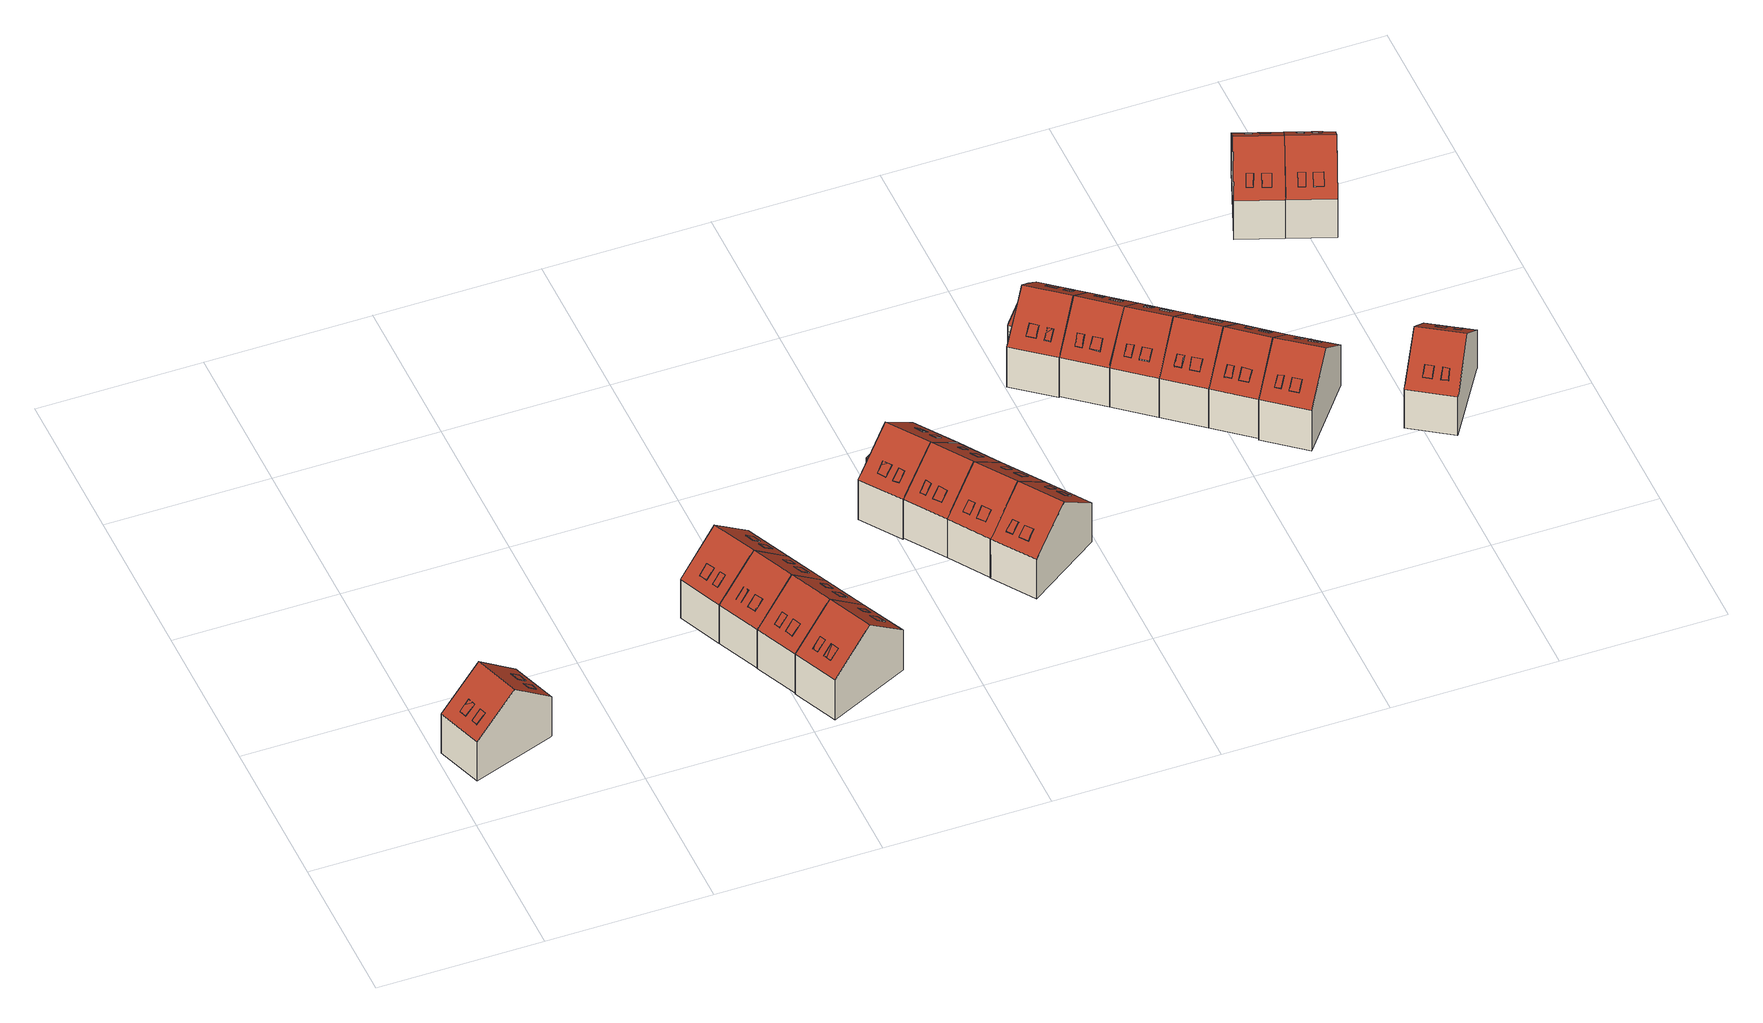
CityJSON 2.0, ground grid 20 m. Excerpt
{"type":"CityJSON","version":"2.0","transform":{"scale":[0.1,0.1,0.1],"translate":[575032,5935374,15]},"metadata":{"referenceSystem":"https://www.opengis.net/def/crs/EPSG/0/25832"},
"CityObjects":{
"building1":{"type":"Building","attributes":{"Grundfläche 2D":"64.577062","Grundhöhe NN":"16.191"},"children":["building1-1","building1-2","building1-3","building1-4"],"geometry":[{"type":"Solid","lod":"3","boundaries":[[[[0,1,2,3]],[[1,4,5,6,2]],[[7,5,4,1,0,8,9]],[[6,5,7,10]],[[3,2,6,10,11]],[[0,3,11,8]],[[7,9,8,11,10]]]],"semantics":{"surfaces":[{"type":"RoofSurface"},{"type":"WallSurface"},{"type":"GroundSurface"}],"values":[[0,0,1,1,1,1,2]]}}]},
"building1-1":{"type":"BuildingInstallation","parents":["building1"],"geometry":[{"type":"MultiSurface","lod":"3","boundaries":[[[12,13,14,15]],[[15,14,16,17]],[[17,18,12,15]],[[13,12,18,19]],[[19,16,14,13]]],"semantics":{"surfaces":[{"type":"RoofSurface"},{"type":"WallSurface"}],"values":[0,1,1,1,1]}}]},
"building1-2":{"type":"BuildingInstallation","parents":["building1"],"geometry":[{"type":"MultiSurface","lod":"3","boundaries":[[[20,21,22,23]],[[23,22,24,25]],[[20,23,25,26]],[[21,20,26,27]],[[22,21,27,24]]],"semantics":{"surfaces":[{"type":"RoofSurface"},{"type":"WallSurface"}],"values":[0,1,1,1,1]}}]},
"building1-3":{"type":"BuildingInstallation","parents":["building1"],"geometry":[{"type":"MultiSurface","lod":"3","boundaries":[[[28,29,30,31]],[[31,30,32,33]],[[28,31,33,34]],[[29,28,34,35]],[[30,29,35,32]]],"semantics":{"surfaces":[{"type":"RoofSurface"},{"type":"WallSurface"}],"values":[0,1,1,1,1]}}]},
"building1-4":{"type":"BuildingInstallation","parents":["building1"],"geometry":[{"type":"MultiSurface","lod":"3","boundaries":[[[36,37,38,39]],[[39,38,40,41]],[[36,39,41,42]],[[37,36,42,43]],[[38,37,43,40]]],"semantics":{"surfaces":[{"type":"RoofSurface"},{"type":"WallSurface"}],"values":[0,1,1,1,1]}}]},
"building2":{"type":"Building","attributes":{"Grundfläche 2D":"64.147521","Grundhöhe NN":"16.380"},"children":["building2-1","building2-2","building2-3","building2-4"],"geometry":[{"type":"Solid","lod":"3","boundaries":[[[[44,45,46,47,48]],[[49,46,45,50,51]],[[44,48,52,53]],[[50,45,44,53,54]],[[51,50,54,55]],[[52,48,47,46,49,51,55,56]],[[55,54,53,52,56]]]],"semantics":{"surfaces":[{"type":"RoofSurface"},{"type":"WallSurface"},{"type":"GroundSurface"}],"values":[[0,0,1,1,1,1,2]]}}]},
"building2-1":{"type":"BuildingInstallation","parents":["building2"],"geometry":[{"type":"MultiSurface","lod":"3","boundaries":[[[57,58,59,60,61,62]],[[63,64,61,60]],[[64,65,62,61]],[[62,65,66,58,57]],[[58,66,63,60,59]]],"semantics":{"surfaces":[{"type":"RoofSurface"},{"type":"WallSurface"}],"values":[0,1,1,1,1]}}]},
"building2-2":{"type":"BuildingInstallation","parents":["building2"],"geometry":[{"type":"MultiSurface","lod":"3","boundaries":[[[67,68,69,70]],[[70,69,71,72]],[[67,70,72,73]],[[68,67,73,74]],[[69,68,74,71]]],"semantics":{"surfaces":[{"type":"RoofSurface"},{"type":"WallSurface"}],"values":[0,1,1,1,1]}}]},
"building2-3":{"type":"BuildingInstallation","parents":["building2"],"geometry":[{"type":"MultiSurface","lod":"3","boundaries":[[[75,76,77,78,79,80,81,82]],[[83,84,78,77]],[[85,81,80,79,78,84,86]],[[85,87,82,81]],[[87,88,75,82]],[[88,89,83,77,76,75]]],"semantics":{"surfaces":[{"type":"RoofSurface"},{"type":"WallSurface"}],"values":[0,1,1,1,1,1]}}]},
"building2-4":{"type":"BuildingInstallation","parents":["building2"],"geometry":[{"type":"MultiSurface","lod":"3","boundaries":[[[90,91,92,93]],[[94,93,92,95]],[[96,91,90,97]],[[96,95,92,91]],[[94,97,90,93]]],"semantics":{"surfaces":[{"type":"RoofSurface"},{"type":"WallSurface"}],"values":[0,1,1,1,1]}}]},
"building3":{"type":"Building","attributes":{"Grundfläche 2D":"62.435893","Grundhöhe NN":"16.355"},"children":["building3-1","building3-2","building3-3","building3-4"],"geometry":[{"type":"Solid","lod":"3","boundaries":[[[[48,47,46,98,99]],[[46,51,100,101,98]],[[55,51,46,47,48,52,56]],[[100,51,55,102]],[[103,99,98,101,100,102,104]],[[48,99,103,52]],[[102,55,56,52,103,104]]]],"semantics":{"surfaces":[{"type":"RoofSurface"},{"type":"WallSurface"},{"type":"GroundSurface"}],"values":[[0,0,1,1,1,1,2]]}}]},
"building3-1":{"type":"BuildingInstallation","parents":["building3"],"geometry":[{"type":"MultiSurface","lod":"3","boundaries":[[[105,106,107,108,109,110,111,112]],[[113,110,109,108,107,114,115]],[[113,116,111,110]],[[116,117,112,111]],[[105,112,117,114,107,106]]],"semantics":{"surfaces":[{"type":"RoofSurface"},{"type":"WallSurface"}],"values":[0,1,1,1,1]}}]},
"building3-2":{"type":"BuildingInstallation","parents":["building3"],"geometry":[{"type":"MultiSurface","lod":"3","boundaries":[[[118,119,120,121]],[[121,120,122,123]],[[123,124,118,121]],[[119,118,124,125]],[[125,122,120,119]]],"semantics":{"surfaces":[{"type":"RoofSurface"},{"type":"WallSurface"}],"values":[0,1,1,1,1]}}]},
"building3-3":{"type":"BuildingInstallation","parents":["building3"],"geometry":[{"type":"MultiSurface","lod":"3","boundaries":[[[126,127,128,129]],[[129,128,130,131]],[[126,129,131,132]],[[127,126,132,133]],[[128,127,133,130]]],"semantics":{"surfaces":[{"type":"RoofSurface"},{"type":"WallSurface"}],"values":[0,1,1,1,1]}}]},
"building3-4":{"type":"BuildingInstallation","parents":["building3"],"geometry":[{"type":"MultiSurface","lod":"3","boundaries":[[[134,135,136,137]],[[137,136,138,139]],[[134,137,139,140]],[[135,134,140,141]],[[136,135,141,138]]],"semantics":{"surfaces":[{"type":"RoofSurface"},{"type":"WallSurface"}],"values":[0,1,1,1,1]}}]},
"building4":{"type":"Building","attributes":{"Grundfläche 2D":"62.125390","Grundhöhe NN":"16.349"},"children":["building4-1","building4-2","building4-3","building4-4"],"geometry":[{"type":"Solid","lod":"3","boundaries":[[[[99,98,142,143]],[[98,101,100,144,142]],[[145,100,101,98,99,146,147]],[[144,100,145,148]],[[143,142,144,148,149]],[[99,143,149,146]],[[145,147,146,149,148]]]],"semantics":{"surfaces":[{"type":"RoofSurface"},{"type":"WallSurface"},{"type":"GroundSurface"}],"values":[[0,0,1,1,1,1,2]]}}]},
"building4-1":{"type":"BuildingInstallation","parents":["building4"],"geometry":[{"type":"MultiSurface","lod":"3","boundaries":[[[150,151,152,153,154]],[[155,151,150,156]],[[155,157,152,151]],[[154,153,152,157,158]],[[158,156,150,154]]],"semantics":{"surfaces":[{"type":"RoofSurface"},{"type":"WallSurface"}],"values":[0,1,1,1,1]}}]},
"building4-2":{"type":"BuildingInstallation","parents":["building4"],"geometry":[{"type":"MultiSurface","lod":"3","boundaries":[[[159,160,161,162]],[[159,162,163,164]],[[162,161,165,163]],[[160,159,164,166]],[[161,160,166,165]]],"semantics":{"surfaces":[{"type":"RoofSurface"},{"type":"WallSurface"}],"values":[0,1,1,1,1]}}]},
"building4-3":{"type":"BuildingInstallation","parents":["building4"],"geometry":[{"type":"MultiSurface","lod":"3","boundaries":[[[167,168,169,170]],[[170,169,171,172]],[[167,170,172,173]],[[168,167,173,174]],[[169,168,174,171]]],"semantics":{"surfaces":[{"type":"RoofSurface"},{"type":"WallSurface"}],"values":[0,1,1,1,1]}}]},
"building4-4":{"type":"BuildingInstallation","parents":["building4"],"geometry":[{"type":"MultiSurface","lod":"3","boundaries":[[[175,176,177,178]],[[178,177,179,180]],[[175,178,180,181]],[[176,175,181,182]],[[177,176,182,179]]],"semantics":{"surfaces":[{"type":"RoofSurface"},{"type":"WallSurface"}],"values":[0,1,1,1,1]}}]},
"building5":{"type":"Building","attributes":{"Grundfläche 2D":"65.776112","Grundhöhe NN":"16.249"},"children":["building5-1","building5-2","building5-3","building5-4"],"geometry":[{"type":"Solid","lod":"3","boundaries":[[[[143,142,183,184]],[[142,144,185,183]],[[144,142,143,186,187]],[[185,144,187,188]],[[184,183,185,188,189]],[[143,184,189,186]],[[187,186,189,188]]]],"semantics":{"surfaces":[{"type":"RoofSurface"},{"type":"WallSurface"},{"type":"GroundSurface"}],"values":[[0,0,1,1,1,1,2]]}}]},
"building5-1":{"type":"BuildingInstallation","parents":["building5"],"geometry":[{"type":"MultiSurface","lod":"3","boundaries":[[[190,191,192,193]],[[193,192,194,195]],[[190,193,195,196]],[[191,190,196,197]],[[192,191,197,194]]],"semantics":{"surfaces":[{"type":"RoofSurface"},{"type":"WallSurface"}],"values":[0,1,1,1,1]}}]},
"building5-2":{"type":"BuildingInstallation","parents":["building5"],"geometry":[{"type":"MultiSurface","lod":"3","boundaries":[[[198,199,200,201]],[[201,200,202,203]],[[198,201,203,204]],[[199,198,204,205]],[[200,199,205,202]]],"semantics":{"surfaces":[{"type":"RoofSurface"},{"type":"WallSurface"}],"values":[0,1,1,1,1]}}]},
"building5-3":{"type":"BuildingInstallation","parents":["building5"],"geometry":[{"type":"MultiSurface","lod":"3","boundaries":[[[206,207,208,209]],[[209,208,210,211]],[[211,212,206,209]],[[207,206,212,213]],[[213,210,208,207]]],"semantics":{"surfaces":[{"type":"RoofSurface"},{"type":"WallSurface"}],"values":[0,1,1,1,1]}}]},
"building5-4":{"type":"BuildingInstallation","parents":["building5"],"geometry":[{"type":"MultiSurface","lod":"3","boundaries":[[[214,215,216,217]],[[217,216,218,219]],[[214,217,219,220]],[[215,214,220,221]],[[216,215,221,218]]],"semantics":{"surfaces":[{"type":"RoofSurface"},{"type":"WallSurface"}],"values":[0,1,1,1,1]}}]},
"building6":{"type":"Building","attributes":{"Grundfläche 2D":"69.430417","Grundhöhe NN":"16.512"},"children":["building6-1","building6-2","building6-3","building6-4","building6-5"],"geometry":[{"type":"Solid","lod":"3","boundaries":[[[[222,223,224,225]],[[225,226,227,222]],[[228,229,230,231,232,233]],[[226,225,224,234,235]],[[227,226,235,236]],[[230,229,228,233,237,238,223,222,227,236,239]],[[224,223,238,234]],[[231,230,239,240]],[[232,231,240,241]],[[233,232,241,237]],[[241,240,239,236,235,234,238,237]]]],"semantics":{"surfaces":[{"type":"RoofSurface"},{"type":"WallSurface"},{"type":"GroundSurface"}],"values":[[0,0,0,1,1,1,1,1,1,1,2]]}}]},
"building6-1":{"type":"BuildingInstallation","parents":["building6"],"geometry":[{"type":"MultiSurface","lod":"3","boundaries":[[[242,243,244,245]],[[246,245,244]],[[242,245,247]],[[247,248,243,242]],[[244,243,248,246]]],"semantics":{"surfaces":[{"type":"RoofSurface"},{"type":"WallSurface"}],"values":[0,1,1,1,1]}}]},
"building6-2":{"type":"BuildingInstallation","parents":["building6"],"geometry":[{"type":"MultiSurface","lod":"3","boundaries":[[[249,250,251,252]],[[253,254,252,251]],[[249,252,254,255]],[[250,249,255,256]],[[256,253,251,250]]],"semantics":{"surfaces":[{"type":"RoofSurface"},{"type":"WallSurface"}],"values":[0,1,1,1,1]}}]},
"building6-3":{"type":"BuildingInstallation","parents":["building6"],"geometry":[{"type":"MultiSurface","lod":"3","boundaries":[[[257,258,259,260]],[[258,257,261,262]],[[259,258,262,263]],[[260,259,263,264]],[[257,260,264,261]]],"semantics":{"surfaces":[{"type":"RoofSurface"},{"type":"WallSurface"}],"values":[0,1,1,1,1]}}]},
"building6-4":{"type":"BuildingInstallation","parents":["building6"],"geometry":[{"type":"MultiSurface","lod":"3","boundaries":[[[265,266,267,268]],[[268,267,269,270]],[[265,268,270,271]],[[266,265,271,272]],[[267,266,272,269]]],"semantics":{"surfaces":[{"type":"RoofSurface"},{"type":"WallSurface"}],"values":[0,1,1,1,1]}}]},
"building6-5":{"type":"BuildingInstallation","parents":["building6"],"geometry":[{"type":"MultiSurface","lod":"3","boundaries":[[[273,274,275,276,277,278,279,280]],[[228,275,274,233]],[[228,281,276,275]],[[281,282,277,276]],[[282,229,278,277]],[[230,279,278,229]],[[230,231,280,279]],[[231,232,273,280]],[[232,233,274,273]]],"semantics":{"surfaces":[{"type":"RoofSurface"},{"type":"WallSurface"}],"values":[0,1,1,1,1,1,1,1,1]}}]},
"building7":{"type":"Building","attributes":{"Grundfläche 2D":"62.222132","Grundhöhe NN":"16.723"},"children":["building7-1","building7-2","building7-3","building7-4"],"geometry":[{"type":"Solid","lod":"3","boundaries":[[[[283,225,284,285,226]],[[225,224,286,284]],[[224,225,283,226,287,288]],[[286,224,288,289]],[[285,284,286,289,290]],[[226,285,290,287]],[[288,287,290,289]]]],"semantics":{"surfaces":[{"type":"RoofSurface"},{"type":"WallSurface"},{"type":"GroundSurface"}],"values":[[0,0,1,1,1,1,2]]}}]},
"building7-1":{"type":"BuildingInstallation","parents":["building7"],"geometry":[{"type":"MultiSurface","lod":"3","boundaries":[[[291,292,293,294]],[[294,293,295,296]],[[291,294,296,297]],[[292,291,297,298]],[[293,292,298,295]]],"semantics":{"surfaces":[{"type":"RoofSurface"},{"type":"WallSurface"}],"values":[0,1,1,1,1]}}]},
"building7-2":{"type":"BuildingInstallation","parents":["building7"],"geometry":[{"type":"MultiSurface","lod":"3","boundaries":[[[299,300,301,302]],[[303,304,300,299]],[[305,306,302,301]],[[299,302,306,303]],[[301,300,304,305]]],"semantics":{"surfaces":[{"type":"RoofSurface"},{"type":"WallSurface"}],"values":[0,1,1,1,1]}}]},
"building7-3":{"type":"BuildingInstallation","parents":["building7"],"geometry":[{"type":"MultiSurface","lod":"3","boundaries":[[[307,308,309,310,311,312]],[[310,313,312,311]],[[314,308,307]],[[308,314,313,310,309]]],"semantics":{"surfaces":[{"type":"RoofSurface"},{"type":"WallSurface"}],"values":[0,1,1,1]}}]},
"building7-4":{"type":"BuildingInstallation","parents":["building7"],"geometry":[{"type":"MultiSurface","lod":"3","boundaries":[[[315,316,317,318]],[[319,316,315,320]],[[319,321,317,316]],[[322,318,317,321]],[[322,320,315,318]]],"semantics":{"surfaces":[{"type":"RoofSurface"},{"type":"WallSurface"}],"values":[0,1,1,1,1]}}]},
"building8":{"type":"Building","attributes":{"Grundfläche 2D":"62.308988","Grundhöhe NN":"16.706"},"children":["building8-1","building8-2","building8-3","building8-4"],"geometry":[{"type":"Solid","lod":"3","boundaries":[[[[285,284,323,324]],[[323,284,286,325,326]],[[286,284,285,290,289]],[[325,286,289,327]],[[328,324,323,326,325,327,329]],[[285,324,328,290]],[[327,289,290,328,329]]]],"semantics":{"surfaces":[{"type":"RoofSurface"},{"type":"WallSurface"},{"type":"GroundSurface"}],"values":[[0,0,1,1,1,1,2]]}}]},
"building8-1":{"type":"BuildingInstallation","parents":["building8"],"geometry":[{"type":"MultiSurface","lod":"3","boundaries":[[[330,331,332,333]],[[333,332,334,335]],[[330,333,335,336]],[[331,330,336,337]],[[332,331,337,334]]],"semantics":{"surfaces":[{"type":"RoofSurface"},{"type":"WallSurface"}],"values":[0,1,1,1,1]}}]},
"building8-2":{"type":"BuildingInstallation","parents":["building8"],"geometry":[{"type":"MultiSurface","lod":"3","boundaries":[[[338,339,340,341]],[[339,338,342,343]],[[343,344,340,339]],[[341,340,344,345]],[[345,342,338,341]]],"semantics":{"surfaces":[{"type":"RoofSurface"},{"type":"WallSurface"}],"values":[0,1,1,1,1]}}]},
"building8-3":{"type":"BuildingInstallation","parents":["building8"],"geometry":[{"type":"MultiSurface","lod":"3","boundaries":[[[346,347,348,349]],[[350,351,346,349]],[[351,352,347,346]],[[349,348,353,350]],[[348,347,352,353]]],"semantics":{"surfaces":[{"type":"RoofSurface"},{"type":"WallSurface"}],"values":[0,1,1,1,1]}}]},
"building8-4":{"type":"BuildingInstallation","parents":["building8"],"geometry":[{"type":"MultiSurface","lod":"3","boundaries":[[[354,355,356,357]],[[357,356,358,359]],[[354,357,359,360]],[[355,354,360,361]],[[356,355,361,358]]],"semantics":{"surfaces":[{"type":"RoofSurface"},{"type":"WallSurface"}],"values":[0,1,1,1,1]}}]},
"building9":{"type":"Building","attributes":{"Grundfläche 2D":"66.289531","Grundhöhe NN":"16.617"},"children":["building9-1","building9-2","building9-3","building9-4"],"geometry":[{"type":"Solid","lod":"3","boundaries":[[[[324,323,362,363]],[[325,364,362,323,326]],[[365,325,326,323,324,366,367]],[[364,325,365,368]],[[363,362,364,368,369]],[[324,363,369,366]],[[365,367,366,369,368]]]],"semantics":{"surfaces":[{"type":"RoofSurface"},{"type":"WallSurface"},{"type":"GroundSurface"}],"values":[[0,0,1,1,1,1,2]]}}]},
"building9-1":{"type":"BuildingInstallation","parents":["building9"],"geometry":[{"type":"MultiSurface","lod":"3","boundaries":[[[370,371,372,373,374,375]],[[376,377,378,372,371,370]],[[378,379,373,372]],[[379,380,375,374,373]],[[380,376,370,375]]],"semantics":{"surfaces":[{"type":"RoofSurface"},{"type":"WallSurface"}],"values":[0,1,1,1,1]}}]},
"building9-2":{"type":"BuildingInstallation","parents":["building9"],"geometry":[{"type":"MultiSurface","lod":"3","boundaries":[[[381,382,383,384,385]],[[386,387,383,382]],[[387,388,384,383]],[[388,389,385,384]],[[389,390,386,382,381,385]]],"semantics":{"surfaces":[{"type":"RoofSurface"},{"type":"WallSurface"}],"values":[0,1,1,1,1]}}]},
"building9-3":{"type":"BuildingInstallation","parents":["building9"],"geometry":[{"type":"MultiSurface","lod":"3","boundaries":[[[391,392,393,394]],[[394,393,395,396]],[[391,394,396,397]],[[392,391,397,398]],[[393,392,398,395]]],"semantics":{"surfaces":[{"type":"RoofSurface"},{"type":"WallSurface"}],"values":[0,1,1,1,1]}}]},
"building9-4":{"type":"BuildingInstallation","parents":["building9"],"geometry":[{"type":"MultiSurface","lod":"3","boundaries":[[[399,400,401,402,403]],[[404,405,403,402,401]],[[400,399,406,407]],[[407,404,401,400]],[[405,406,399,403]]],"semantics":{"surfaces":[{"type":"RoofSurface"},{"type":"WallSurface"}],"values":[0,1,1,1,1]}}]},
"building10":{"type":"Building","attributes":{"Grundfläche 2D":"69.544257","Grundhöhe NN":"16.548"},"children":["building10-1","building10-2","building10-3","building10-4","building10-5"],"geometry":[{"type":"Solid","lod":"3","boundaries":[[[[408,409,410,411,412,413]],[[410,409,414,415,416,417]],[[418,419,420,421,422,423,424]],[[415,414,409,408,413,425,426]],[[416,415,426,427]],[[421,420,419,418,428,429,412,411,410,417,416,427,430]],[[413,412,429,425]],[[422,421,430,431]],[[432,424,423,422,431,433]],[[418,424,432,428]],[[432,433,431,430,427,426,425,429,428]]]],"semantics":{"surfaces":[{"type":"RoofSurface"},{"type":"WallSurface"},{"type":"GroundSurface"}],"values":[[0,0,0,1,1,1,1,1,1,1,2]]}}]},
"building10-1":{"type":"BuildingInstallation","parents":["building10"],"geometry":[{"type":"MultiSurface","lod":"3","boundaries":[[[434,435,436,437,438,439]],[[434,440,441,436,435]],[[434,439,438,442,440]],[[441,443,437,436]],[[443,442,438,437]]],"semantics":{"surfaces":[{"type":"RoofSurface"},{"type":"WallSurface"}],"values":[0,1,1,1,1]}}]},
"building10-2":{"type":"BuildingInstallation","parents":["building10"],"geometry":[{"type":"MultiSurface","lod":"3","boundaries":[[[444,445,446,447]],[[446,445,448,449]],[[447,446,449,450]],[[444,447,450,451]],[[445,444,451,448]]],"semantics":{"surfaces":[{"type":"RoofSurface"},{"type":"WallSurface"}],"values":[0,1,1,1,1]}}]},
"building10-3":{"type":"BuildingInstallation","parents":["building10"],"geometry":[{"type":"MultiSurface","lod":"3","boundaries":[[[452,453,454,455,456,457,458]],[[458,459,460,452]],[[460,461,462,454,453,452]],[[462,463,455,454]],[[464,457,456,455,463]],[[459,458,457]]],"semantics":{"surfaces":[{"type":"RoofSurface"},{"type":"WallSurface"}],"values":[0,1,1,1,1,1]}}]},
"building10-4":{"type":"BuildingInstallation","parents":["building10"],"geometry":[{"type":"MultiSurface","lod":"3","boundaries":[[[465,466,467,468]],[[468,467,469,470]],[[465,468,470,471]],[[466,465,471,472]],[[467,466,472,469]]],"semantics":{"surfaces":[{"type":"RoofSurface"},{"type":"WallSurface"}],"values":[0,1,1,1,1]}}]},
"building10-5":{"type":"BuildingInstallation","parents":["building10"],"geometry":[{"type":"MultiSurface","lod":"3","boundaries":[[[473,474,475,476,477,478,479,480,481]],[[482,420,479,478]],[[419,476,475,418]],[[419,483,477,476]],[[483,482,478,477]],[[421,480,479,420]],[[421,422,481,480]],[[422,423,424,474,473,481]],[[424,418,475,474]]],"semantics":{"surfaces":[{"type":"RoofSurface"},{"type":"WallSurface"}],"values":[0,1,1,1,1,1,1,1,1]}}]},
"building11":{"type":"Building","attributes":{"Grundfläche 2D":"62.464648","Grundhöhe NN":"16.617"},"children":["building11-1","building11-2","building11-3","building11-4"],"geometry":[{"type":"Solid","lod":"3","boundaries":[[[[484,415,414,409,485]],[[409,408,413,486,487,485]],[[413,408,409,414,415,488,489]],[[486,413,489,490]],[[484,485,487,486,490,491]],[[415,484,491,488]],[[489,488,491,490]]]],"semantics":{"surfaces":[{"type":"RoofSurface"},{"type":"WallSurface"},{"type":"GroundSurface"}],"values":[[0,0,1,1,1,1,2]]}}]},
"building11-1":{"type":"BuildingInstallation","parents":["building11"],"geometry":[{"type":"MultiSurface","lod":"3","boundaries":[[[492,493,494,495,496,497]],[[498,499,500,497,496,495]],[[500,501,492,497]],[[501,502,493,492]],[[493,502,498,495,494]]],"semantics":{"surfaces":[{"type":"RoofSurface"},{"type":"WallSurface"}],"values":[0,1,1,1,1]}}]},
"building11-2":{"type":"BuildingInstallation","parents":["building11"],"geometry":[{"type":"MultiSurface","lod":"3","boundaries":[[[503,504,505,506,507,508,509]],[[510,503,509,508,507,511,512]],[[510,513,504,503]],[[504,513,514,506,505]],[[514,511,507,506]]],"semantics":{"surfaces":[{"type":"RoofSurface"},{"type":"WallSurface"}],"values":[0,1,1,1,1]}}]},
"building11-3":{"type":"BuildingInstallation","parents":["building11"],"geometry":[{"type":"MultiSurface","lod":"3","boundaries":[[[515,516,517,518,519]],[[520,521,515,519]],[[521,522,516,515]],[[523,517,516,522]],[[519,518,517,523,524,520]]],"semantics":{"surfaces":[{"type":"RoofSurface"},{"type":"WallSurface"}],"values":[0,1,1,1,1]}}]},
"building11-4":{"type":"BuildingInstallation","parents":["building11"],"geometry":[{"type":"MultiSurface","lod":"3","boundaries":[[[525,526,527,528]],[[526,525,529,530]],[[528,527,531,532]],[[525,528,532,529]],[[527,526,530,531]]],"semantics":{"surfaces":[{"type":"RoofSurface"},{"type":"WallSurface"}],"values":[0,1,1,1,1]}}]},
"building12":{"type":"Building","attributes":{"Grundfläche 2D":"62.390271","Grundhöhe NN":"16.616"},"children":["building12-1","building12-2","building12-3","building12-4"],"geometry":[{"type":"Solid","lod":"3","boundaries":[[[[533,484,485,534,535]],[[485,486,536,537,534]],[[486,485,484,491,490]],[[536,486,490,538]],[[539,533,535,534,537,536,538,540]],[[484,533,539,491]],[[538,490,491,539,540]]]],"semantics":{"surfaces":[{"type":"RoofSurface"},{"type":"WallSurface"},{"type":"GroundSurface"}],"values":[[0,0,1,1,1,1,2]]}}]},
"building12-1":{"type":"BuildingInstallation","parents":["building12"],"geometry":[{"type":"MultiSurface","lod":"3","boundaries":[[[541,542,543,544]],[[544,543,545,546]],[[541,544,546,547]],[[542,541,547,548]],[[543,542,548,545]]],"semantics":{"surfaces":[{"type":"RoofSurface"},{"type":"WallSurface"}],"values":[0,1,1,1,1]}}]},
"building12-2":{"type":"BuildingInstallation","parents":["building12"],"geometry":[{"type":"MultiSurface","lod":"3","boundaries":[[[549,550,551,552]],[[552,551,553,554]],[[554,555,549,552]],[[550,549,555,556]],[[556,553,551,550]]],"semantics":{"surfaces":[{"type":"RoofSurface"},{"type":"WallSurface"}],"values":[0,1,1,1,1]}}]},
"building12-3":{"type":"BuildingInstallation","parents":["building12"],"geometry":[{"type":"MultiSurface","lod":"3","boundaries":[[[557,558,559,560]],[[560,559,561,562]],[[557,560,562,563]],[[558,557,563,564]],[[559,558,564,561]]],"semantics":{"surfaces":[{"type":"RoofSurface"},{"type":"WallSurface"}],"values":[0,1,1,1,1]}}]},
"building12-4":{"type":"BuildingInstallation","parents":["building12"],"geometry":[{"type":"MultiSurface","lod":"3","boundaries":[[[565,566,567,568]],[[567,566,569,570]],[[568,567,570,571]],[[565,568,571,572]],[[566,565,572,569]]],"semantics":{"surfaces":[{"type":"RoofSurface"},{"type":"WallSurface"}],"values":[0,1,1,1,1]}}]},
"building13":{"type":"Building","attributes":{"Grundfläche 2D":"62.119641","Grundhöhe NN":"16.646"},"children":["building13-1","building13-2","building13-3","building13-4"],"geometry":[{"type":"Solid","lod":"3","boundaries":[[[[533,535,534,573,574]],[[534,537,536,575,576,573]],[[538,536,537,534,535,533,539,540]],[[575,536,538,577]],[[578,574,573,576,575,577,579]],[[533,574,578,539]],[[577,538,540,539,578,579]]]],"semantics":{"surfaces":[{"type":"RoofSurface"},{"type":"WallSurface"},{"type":"GroundSurface"}],"values":[[0,0,1,1,1,1,2]]}}]},
"building13-1":{"type":"BuildingInstallation","parents":["building13"],"geometry":[{"type":"MultiSurface","lod":"3","boundaries":[[[580,581,582,583]],[[583,582,584,585]],[[580,583,585,586]],[[581,580,586,587]],[[582,581,587,584]]],"semantics":{"surfaces":[{"type":"RoofSurface"},{"type":"WallSurface"}],"values":[0,1,1,1,1]}}]},
"building13-2":{"type":"BuildingInstallation","parents":["building13"],"geometry":[{"type":"MultiSurface","lod":"3","boundaries":[[[588,589,590,591]],[[591,590,592,593]],[[588,591,593,594]],[[589,588,594,595]],[[590,589,595,592]]],"semantics":{"surfaces":[{"type":"RoofSurface"},{"type":"WallSurface"}],"values":[0,1,1,1,1]}}]},
"building13-3":{"type":"BuildingInstallation","parents":["building13"],"geometry":[{"type":"MultiSurface","lod":"3","boundaries":[[[596,597,598,599]],[[599,598,600,601]],[[596,599,601,602]],[[597,596,602,603]],[[598,597,603,600]]],"semantics":{"surfaces":[{"type":"RoofSurface"},{"type":"WallSurface"}],"values":[0,1,1,1,1]}}]},
"building13-4":{"type":"BuildingInstallation","parents":["building13"],"geometry":[{"type":"MultiSurface","lod":"3","boundaries":[[[604,605,606,607,608,609,610]],[[611,612,609,608]],[[611,608,607,606,613,614]],[[609,612,615,604,605,604,610]],[[604,613,606,605]]],"semantics":{"surfaces":[{"type":"RoofSurface"},{"type":"WallSurface"}],"values":[0,1,1,1,1]}}]},
"building14":{"type":"Building","attributes":{"Grundfläche 2D":"62.294424","Grundhöhe NN":"16.618"},"children":["building14-1","building14-2","building14-3","building14-4"],"geometry":[{"type":"Solid","lod":"3","boundaries":[[[[574,573,616,617]],[[573,576,575,618,619,616]],[[577,575,576,573,574,578,579]],[[618,575,577,620]],[[617,616,619,618,620,621]],[[574,617,621,578]],[[577,579,578,621,620]]]],"semantics":{"surfaces":[{"type":"RoofSurface"},{"type":"WallSurface"},{"type":"GroundSurface"}],"values":[[0,0,1,1,1,1,2]]}}]},
"building14-1":{"type":"BuildingInstallation","parents":["building14"],"geometry":[{"type":"MultiSurface","lod":"3","boundaries":[[[622,623,624,625]],[[625,624,626,627]],[[627,628,622,625]],[[628,629,623,622]],[[624,623,629,626]]],"semantics":{"surfaces":[{"type":"RoofSurface"},{"type":"WallSurface"}],"values":[0,1,1,1,1]}}]},
"building14-2":{"type":"BuildingInstallation","parents":["building14"],"geometry":[{"type":"MultiSurface","lod":"3","boundaries":[[[630,631,632,633]],[[633,632,634,635]],[[630,633,635,636]],[[631,630,636,637]],[[632,631,637,634]]],"semantics":{"surfaces":[{"type":"RoofSurface"},{"type":"WallSurface"}],"values":[0,1,1,1,1]}}]},
"building14-3":{"type":"BuildingInstallation","parents":["building14"],"geometry":[{"type":"MultiSurface","lod":"3","boundaries":[[[638,639,640,641]],[[641,640,642,643]],[[638,641,643,644]],[[639,638,644,645]],[[640,639,645,642]]],"semantics":{"surfaces":[{"type":"RoofSurface"},{"type":"WallSurface"}],"values":[0,1,1,1,1]}}]},
"building14-4":{"type":"BuildingInstallation","parents":["building14"],"geometry":[{"type":"MultiSurface","lod":"3","boundaries":[[[646,647,648,649]],[[649,648,650,651]],[[651,652,646,649]],[[652,653,647,646]],[[648,647,653,650]]],"semantics":{"surfaces":[{"type":"RoofSurface"},{"type":"WallSurface"}],"values":[0,1,1,1,1]}}]},
"building15":{"type":"Building","attributes":{"Grundfläche 2D":"66.260236","Grundhöhe NN":"16.443"},"children":["building15-1","building15-2","building15-3","building15-4"],"geometry":[{"type":"Solid","lod":"3","boundaries":[[[[617,616,654,655]],[[619,618,656,654,616]],[[618,619,616,617,657,658]],[[656,618,658,659]],[[655,654,656,659,660]],[[617,655,660,657]],[[658,657,660,659]]]],"semantics":{"surfaces":[{"type":"RoofSurface"},{"type":"WallSurface"},{"type":"GroundSurface"}],"values":[[0,0,1,1,1,1,2]]}}]},
"building15-1":{"type":"BuildingInstallation","parents":["building15"],"geometry":[{"type":"MultiSurface","lod":"3","boundaries":[[[661,662,663,664]],[[664,663,665,666]],[[661,664,666,667]],[[662,661,667,668]],[[663,662,668,665]]],"semantics":{"surfaces":[{"type":"RoofSurface"},{"type":"WallSurface"}],"values":[0,1,1,1,1]}}]},
"building15-2":{"type":"BuildingInstallation","parents":["building15"],"geometry":[{"type":"MultiSurface","lod":"3","boundaries":[[[669,670,671,672]],[[673,674,670,669]],[[675,673,669,672]],[[674,676,671,670]],[[676,675,672,671]]],"semantics":{"surfaces":[{"type":"RoofSurface"},{"type":"WallSurface"}],"values":[0,1,1,1,1]}}]},
"building15-3":{"type":"BuildingInstallation","parents":["building15"],"geometry":[{"type":"MultiSurface","lod":"3","boundaries":[[[677,678,679,680]],[[681,682,679,678]],[[678,677,683,681]],[[684,680,679,682]],[[684,683,677,680]]],"semantics":{"surfaces":[{"type":"RoofSurface"},{"type":"WallSurface"}],"values":[0,1,1,1,1]}}]},
"building15-4":{"type":"BuildingInstallation","parents":["building15"],"geometry":[{"type":"MultiSurface","lod":"3","boundaries":[[[685,686,687,688,689,690]],[[690,689,688,691]],[[691,692,685,690]],[[692,693,694,687,686,685]],[[694,688,687]]],"semantics":{"surfaces":[{"type":"RoofSurface"},{"type":"WallSurface"}],"values":[0,1,1,1,1]}}]},
"building16":{"type":"Building","attributes":{"Grundfläche 2D":"65.054297","Grundhöhe NN":"15.881"},"children":["building16-1","building16-2","building16-3","building16-4"],"geometry":[{"type":"Solid","lod":"3","boundaries":[[[[695,696,697,698,699]],[[698,700,701,702,699]],[[703,701,700,698,697,696,704,705]],[[702,701,703,706]],[[695,699,702,706,707]],[[696,695,707,704]],[[703,705,704,707,706]]]],"semantics":{"surfaces":[{"type":"RoofSurface"},{"type":"WallSurface"},{"type":"GroundSurface"}],"values":[[0,0,1,1,1,1,2]]}}]},
"building16-1":{"type":"BuildingInstallation","parents":["building16"],"geometry":[{"type":"MultiSurface","lod":"3","boundaries":[[[708,709,710,711,712,713]],[[714,715,712,711]],[[715,716,713,712]],[[713,716,717,709,708]],[[709,717,714,711,710]]],"semantics":{"surfaces":[{"type":"RoofSurface"},{"type":"WallSurface"}],"values":[0,1,1,1,1]}}]},
"building16-2":{"type":"BuildingInstallation","parents":["building16"],"geometry":[{"type":"MultiSurface","lod":"3","boundaries":[[[718,719,720,721,722]],[[723,722,721,724]],[[725,726,727,720,719,718]],[[727,724,721,720]],[[723,725,718,722]]],"semantics":{"surfaces":[{"type":"RoofSurface"},{"type":"WallSurface"}],"values":[0,1,1,1,1]}}]},
"building16-3":{"type":"BuildingInstallation","parents":["building16"],"geometry":[{"type":"MultiSurface","lod":"3","boundaries":[[[728,729,730,731]],[[728,731,732,733]],[[729,728,733,734]],[[731,730,735,732]],[[730,729,734,735]]],"semantics":{"surfaces":[{"type":"RoofSurface"},{"type":"WallSurface"}],"values":[0,1,1,1,1]}}]},
"building16-4":{"type":"BuildingInstallation","parents":["building16"],"geometry":[{"type":"MultiSurface","lod":"3","boundaries":[[[736,737,738,739,740,741,742,743]],[[740,744,745,746,743,742,741]],[[746,747,736,743]],[[747,748,737,736]],[[739,738,737,748,749,750]],[[750,744,740,739]]],"semantics":{"surfaces":[{"type":"RoofSurface"},{"type":"WallSurface"}],"values":[0,1,1,1,1,1]}}]},
"building17":{"type":"Building","attributes":{"Grundfläche 2D":"62.238532","Grundhöhe NN":"16.817"},"children":["building17-1","building17-2","building17-3","building17-4"],"geometry":[{"type":"Solid","lod":"3","boundaries":[[[[751,752,753,754]],[[753,752,755,756,757,758]],[[759,756,755,752,751,760,761]],[[757,756,759,762]],[[763,754,753,758,757,762,764]],[[751,754,763,760]],[[762,759,761,760,763,764]]]],"semantics":{"surfaces":[{"type":"RoofSurface"},{"type":"WallSurface"},{"type":"GroundSurface"}],"values":[[0,0,1,1,1,1,2]]}}]},
"building17-1":{"type":"BuildingInstallation","parents":["building17"],"geometry":[{"type":"MultiSurface","lod":"3","boundaries":[[[765,766,767,768]],[[767,766,769,770]],[[768,767,770,771]],[[765,768,771,772]],[[766,765,772,769]]],"semantics":{"surfaces":[{"type":"RoofSurface"},{"type":"WallSurface"}],"values":[0,1,1,1,1]}}]},
"building17-2":{"type":"BuildingInstallation","parents":["building17"],"geometry":[{"type":"MultiSurface","lod":"3","boundaries":[[[773,774,775,776]],[[776,775,777,778]],[[773,776,778,779]],[[774,773,779,780]],[[775,774,780,777]]],"semantics":{"surfaces":[{"type":"RoofSurface"},{"type":"WallSurface"}],"values":[0,1,1,1,1]}}]},
"building17-3":{"type":"BuildingInstallation","parents":["building17"],"geometry":[{"type":"MultiSurface","lod":"3","boundaries":[[[781,782,783,784]],[[784,783,785,786]],[[786,787,781,784]],[[787,788,782,781]],[[783,782,788,785]]],"semantics":{"surfaces":[{"type":"RoofSurface"},{"type":"WallSurface"}],"values":[0,1,1,1,1]}}]},
"building17-4":{"type":"BuildingInstallation","parents":["building17"],"geometry":[{"type":"MultiSurface","lod":"3","boundaries":[[[789,790,791,792]],[[791,790,793,794]],[[792,791,794,795]],[[789,792,795,796]],[[790,789,796,793]]],"semantics":{"surfaces":[{"type":"RoofSurface"},{"type":"WallSurface"}],"values":[0,1,1,1,1]}}]},
"building18":{"type":"Building","attributes":{"Grundfläche 2D":"61.977338","Grundhöhe NN":"16.816"},"children":["building18-1","building18-2","building18-3","building18-4"],"geometry":[{"type":"Solid","lod":"3","boundaries":[[[[797,754,753,798,799]],[[800,798,753,758,757]],[[762,757,758,753,754,763,764]],[[800,757,762,801]],[[802,797,799,798,800,801,803]],[[754,797,802,763]],[[801,762,764,763,802,803]]]],"semantics":{"surfaces":[{"type":"RoofSurface"},{"type":"WallSurface"},{"type":"GroundSurface"}],"values":[[0,0,1,1,1,1,2]]}}]},
"building18-1":{"type":"BuildingInstallation","parents":["building18"],"geometry":[{"type":"MultiSurface","lod":"3","boundaries":[[[804,805,806,807]],[[808,805,804,809]],[[808,810,806,805]],[[810,811,807,806]],[[809,804,807,811]]],"semantics":{"surfaces":[{"type":"RoofSurface"},{"type":"WallSurface"}],"values":[0,1,1,1,1]}}]},
"building18-2":{"type":"BuildingInstallation","parents":["building18"],"geometry":[{"type":"MultiSurface","lod":"3","boundaries":[[[812,813,814,815]],[[812,815,816,817]],[[815,814,818,816]],[[813,812,817,819]],[[814,813,819,818]]],"semantics":{"surfaces":[{"type":"RoofSurface"},{"type":"WallSurface"}],"values":[0,1,1,1,1]}}]},
"building18-3":{"type":"BuildingInstallation","parents":["building18"],"geometry":[{"type":"MultiSurface","lod":"3","boundaries":[[[820,821,822,823,824,825]],[[826,827,824,823]],[[826,823,822,821,828,829]],[[827,830,831,820,825,824]],[[821,820,831,828]]],"semantics":{"surfaces":[{"type":"RoofSurface"},{"type":"WallSurface"}],"values":[0,1,1,1,1]}}]},
"building18-4":{"type":"BuildingInstallation","parents":["building18"],"geometry":[{"type":"MultiSurface","lod":"3","boundaries":[[[832,833,834,835]],[[835,834,836,837]],[[832,835,837,838]],[[833,832,838,839]],[[834,833,839,836]]],"semantics":{"surfaces":[{"type":"RoofSurface"},{"type":"WallSurface"}],"values":[0,1,1,1,1]}}]}
},
"vertices":[
[26,63,71],[78,81,116],[58,137,116],[6,119,71],[127,98,73],[129,99,71],[109,155,71],[129,99,12],[26,63,12],[127,98,12],[109,155,12],[6,119,12],
[112,115,81],[100,111,91],[103,103,91],[114,107,81],[103,103,90],[114,107,80],[112,115,80],[100,111,90],
[23,105,81],[26,96,81],[38,100,91],[35,110,91],[38,100,90],[35,110,90],[23,105,80],[26,96,80],
[32,79,81],[44,83,91],[41,91,91],[30,87,81],[41,91,90],[30,87,80],[32,79,80],[44,83,90],
[105,135,81],[93,131,91],[97,120,91],[108,124,81],[97,120,90],[108,124,80],[105,135,80],[93,131,90],
[428,265,72],[379,242,117],[404,189,117],[451,210,73],[453,211,72],[357,167,74],[330,220,72],[354,166,72],[453,211,14],[428,265,14],[330,220,14],[354,166,14],[451,210,14],
[421,242,86],[415,239,92],[418,232,92],[419,229,92],[430,234,82],[426,244,82],[419,229,91],[430,234,81],[426,244,81],[415,239,91],
[358,213,92],[348,208,82],[352,198,82],[363,203,92],[352,198,81],[363,203,91],[358,213,91],[348,208,81],
[360,183,83],[361,184,84],[370,188,92],[367,195,92],[364,194,90],[363,193,89],[356,190,82],[359,183,82],[370,188,91],[367,195,91],[356,190,81],[363,193,88],[359,183,81],[360,183,82],[361,184,83],
[427,213,92],[438,218,82],[434,226,82],[423,221,92],[423,221,91],[434,226,81],[438,218,81],[427,213,91],
[428,137,117],[477,159,72],[378,114,72],[381,115,74],[378,114,14],[477,159,14],[381,115,14],
[384,133,84],[386,133,86],[394,137,92],[390,145,92],[389,146,92],[389,147,92],[378,142,82],[383,132,82],[389,147,91],[394,137,91],[389,146,91],[378,142,81],[383,132,81],
[449,193,82],[438,188,92],[441,181,92],[452,186,82],[441,181,91],[452,186,81],[449,193,81],[438,188,91],
[382,163,92],[371,158,82],[374,151,82],[385,156,92],[374,151,81],[385,156,91],[382,163,91],[371,158,81],
[456,178,82],[445,173,92],[450,162,92],[461,167,82],[450,162,91],[461,167,81],[456,178,81],[445,173,91],
[452,85,117],[501,107,72],[402,62,72],[378,114,13],[477,159,13],[381,115,13],[402,62,13],[501,107,13],
[465,129,92],[476,134,82],[473,142,82],[471,141,84],[462,137,92],[476,134,81],[465,129,91],[473,142,81],[462,137,91],
[402,90,82],[406,80,82],[417,85,92],[413,95,92],[413,95,91],[402,90,81],[417,85,91],[406,80,81],
[406,110,92],[395,105,82],[398,98,82],[409,103,92],[398,98,81],[409,103,91],[406,110,91],[395,105,81],
[480,125,82],[469,120,92],[474,110,92],[485,115,82],[474,110,91],[485,115,81],[480,125,81],[469,120,91],
[477,30,117],[526,53,72],[427,7,72],[501,107,12],[402,62,12],[427,7,12],[526,53,12],
[426,38,82],[430,28,82],[441,33,92],[437,43,92],[441,33,91],[437,43,91],[426,38,81],[430,28,81],
[430,58,92],[419,53,82],[422,46,82],[433,51,92],[422,46,81],[433,51,91],[430,58,91],[419,53,81],
[496,90,82],[485,85,92],[489,78,92],[500,83,82],[489,78,91],[500,83,81],[496,90,81],[485,85,91],
[504,74,82],[493,69,92],[498,59,92],[509,64,82],[498,59,91],[509,64,81],[504,74,81],[493,69,91],
[614,323,119],[569,292,75],[603,244,75],[648,275,119],[693,306,75],[659,355,75],[599,313,72],[629,334,72],[633,337,72],[628,345,72],[589,318,72],[594,310,72],[603,244,15],[693,306,15],[659,355,15],[594,310,15],[569,292,15],[633,337,15],[628,345,15],[589,318,15],
[589,284,85],[595,275,85],[605,281,94],[598,291,94],[605,281,93],[589,284,84],[595,275,84],
[600,267,85],[605,261,85],[614,267,94],[610,274,94],[614,267,93],[610,274,93],[600,267,84],[605,261,84],
[671,316,86],[661,310,95],[666,303,95],[675,310,86],[671,316,84],[661,310,94],[666,303,94],[675,310,85],
[659,333,85],[650,327,95],[656,318,95],[665,324,85],[656,318,94],[665,324,84],[659,333,84],[650,327,94],
[589,318,78],[594,310,78],[599,313,78],[596,317,78],[626,337,78],[629,334,78],[633,337,78],[628,345,78],[596,317,72],[626,337,72],
[690,304,77],[680,228,119],[725,259,75],[636,197,75],[693,306,17],[603,244,17],[636,197,17],[725,259,17],
[630,224,85],[637,215,85],[646,221,94],[640,231,94],[646,221,93],[640,231,93],[630,224,84],[637,215,84],
[621,238,85],[625,232,85],[634,238,94],[630,245,94],[621,238,84],[625,232,84],[634,238,93],[630,245,93],
[701,273,85],[691,266,95],[692,266,95],[697,258,95],[705,263,87],[707,264,85],[697,258,94],[691,266,94],
[686,275,95],[695,281,86],[691,287,86],[682,280,95],[695,281,85],[686,275,94],[691,287,85],[682,280,94],
[713,181,119],[758,212,75],[668,150,75],[671,151,77],[668,150,17],[758,212,17],[671,151,17],
[653,192,85],[658,185,85],[667,191,94],[662,198,94],[667,191,93],[662,198,93],[653,192,84],[658,185,84],
[718,227,95],[728,234,86],[724,240,86],[714,233,95],[718,227,94],[728,234,85],[724,240,85],[714,233,94],
[663,177,85],[670,168,85],[679,174,94],[672,184,94],[672,184,93],[663,177,84],[670,168,84],[679,174,93],
[733,226,86],[724,219,95],[730,210,95],[740,217,86],[730,210,94],[740,217,85],[733,226,85],[724,219,94],
[748,131,119],[793,162,75],[703,100,75],[668,150,16],[758,212,16],[671,151,16],[703,100,16],[793,162,16],
[690,138,85],[699,144,94],[700,144,94],[695,151,94],[688,147,88],[685,145,85],[690,138,84],[699,144,93],[700,144,93],[695,151,93],[685,145,84],
[706,125,89],[711,128,94],[704,137,94],[695,131,85],[702,121,85],[711,128,93],[704,137,93],[695,131,84],[702,121,84],[706,125,88],
[765,180,86],[756,173,96],[762,164,96],[772,170,86],[762,164,95],[772,170,85],[765,180,85],[756,173,95],
[751,180,95],[761,187,86],[756,193,86],[756,193,87],[747,186,95],[756,193,85],[747,186,94],[751,180,94],[761,187,85],
[849,393,78],[881,434,119],[835,471,119],[820,452,100],[800,428,75],[847,391,75],[914,474,77],[915,476,75],[869,513,75],[850,490,100],[820,452,68],[823,457,68],[846,485,68],[850,490,68],[843,495,68],[816,462,68],[813,458,68],[847,391,15],[915,476,15],[869,513,15],[820,452,15],[800,428,15],[850,490,15],[843,495,15],[813,458,15],[816,462,15],
[838,413,86],[839,412,86],[844,408,86],[851,417,94],[845,422,94],[839,414,86],[838,413,85],[844,408,85],[845,422,93],[851,417,93],
[891,480,86],[884,471,95],[891,465,95],[898,474,86],[884,471,94],[891,465,94],[898,474,85],[891,480,85],
[829,434,94],[828,434,93],[822,426,86],[831,419,86],[834,423,90],[838,428,94],[829,435,95],[829,435,94],[829,434,93],[828,434,92],[822,426,85],[831,419,85],[834,423,89],
[875,493,86],[868,484,95],[878,476,95],[885,485,86],[878,476,94],[885,485,85],[875,493,85],[868,484,94],
[816,462,77],[813,458,77],[820,452,77],[823,457,77],[820,459,77],[843,488,77],[846,485,77],[850,490,77],[843,495,77],[843,488,68],[820,459,68],
[960,440,75],[926,397,119],[892,355,75],[893,357,77],[915,476,16],[847,391,16],[892,355,16],[960,440,16],
[932,447,86],[925,438,95],[926,437,95],[935,430,95],[942,438,86],[942,439,86],[935,430,94],[942,438,85],[942,439,85],[932,447,85],[925,438,94],
[866,391,86],[872,386,86],[877,393,93],[879,395,95],[872,400,95],[868,394,89],[866,392,87],[866,391,85],[872,400,94],[866,392,86],[872,386,85],[879,395,94],
[926,452,86],[919,458,86],[912,449,95],[919,444,95],[919,443,95],[919,443,94],[926,452,85],[919,458,85],[912,449,94],[919,444,94],
[888,373,86],[895,382,95],[886,389,95],[879,381,86],[888,373,85],[895,382,94],[886,389,94],[879,381,85],
[1004,404,75],[970,362,119],[1003,402,77],[936,319,75],[938,321,77],[936,319,16],[1004,404,16],[1003,402,16],
[932,338,86],[939,346,95],[930,353,95],[923,345,86],[930,353,94],[923,345,85],[932,338,85],[939,346,94],
[916,351,86],[923,359,95],[916,364,95],[910,356,86],[916,364,94],[910,356,85],[916,351,85],[923,359,94],
[977,411,86],[970,402,95],[979,395,95],[986,403,86],[979,395,94],[986,403,85],[977,411,85],[970,402,94],
[963,422,86],[956,413,95],[963,408,95],[970,416,86],[956,413,94],[963,408,94],[970,416,85],[963,422,85],
[1015,326,119],[1049,368,75],[980,283,75],[982,285,77],[980,283,16],[1049,368,16],[982,285,16],
[977,302,86],[984,310,95],[974,318,95],[968,309,86],[974,318,94],[968,309,85],[977,302,85],[984,310,94],
[1021,375,86],[1014,367,95],[1025,358,95],[1032,367,86],[1025,358,93],[1032,367,85],[1021,375,85],[1014,367,94],
[1008,386,86],[1001,377,95],[1007,372,95],[1014,381,86],[1007,372,94],[1014,381,85],[1008,386,85],[1001,377,94],
[968,323,94],[968,323,95],[961,328,95],[955,321,87],[955,320,86],[961,315,86],[966,322,93],[955,320,85],[961,315,85],[961,328,94],[955,321,86],[968,323,93],
[1059,290,119],[1093,332,75],[1025,247,75],[1027,250,77],[1025,247,16],[1093,332,16],
[1066,339,85],[1059,331,94],[1068,323,94],[1075,332,85],[1068,323,93],[1075,332,84],[1066,339,84],[1059,331,93],
[1021,266,86],[1028,274,95],[1019,282,95],[1012,273,86],[1019,282,94],[1012,273,85],[1021,266,85],[1028,274,94],
[1053,350,86],[1046,341,94],[1052,336,94],[1059,345,86],[1052,336,93],[1059,345,84],[1053,350,84],[1046,341,93],
[1006,279,86],[1012,287,95],[1006,292,95],[999,284,86],[1006,292,94],[999,284,85],[1006,279,85],[1012,287,94],
[1107,252,119],[1141,294,75],[1072,209,75],[1093,332,14],[1025,247,14],[1072,209,14],[1141,294,14],
[1110,304,86],[1103,295,95],[1112,288,95],[1119,296,86],[1112,288,94],[1119,296,85],[1110,304,84],[1103,295,94],
[1057,237,86],[1066,230,86],[1073,239,95],[1064,246,95],[1057,237,85],[1066,230,85],[1064,246,94],[1073,239,94],
[1051,256,95],[1044,248,86],[1050,243,86],[1057,252,95],[1044,248,85],[1050,243,85],[1051,256,94],[1057,252,94],
[1097,314,86],[1096,313,86],[1090,305,94],[1096,301,94],[1098,303,92],[1103,309,86],[1103,309,84],[1097,314,84],[1096,313,85],[1090,305,93],
[1182,210,67],[1232,177,67],[1234,179,69],[1262,223,112],[1212,255,112],[1290,266,69],[1292,268,67],[1242,301,67],[1292,268,9],[1232,177,9],[1290,266,9],[1242,301,9],[1182,210,9],
[1248,278,81],[1244,272,87],[1250,267,87],[1253,265,87],[1260,275,78],[1250,281,78],[1253,265,86],[1260,275,77],[1250,281,77],[1244,272,86],
[1268,256,87],[1273,264,80],[1274,266,78],[1268,270,78],[1261,260,87],[1261,260,86],[1268,270,77],[1268,256,86],[1273,264,79],[1274,266,77],
[1204,210,78],[1213,204,78],[1219,213,87],[1210,219,87],[1210,219,86],[1204,210,77],[1213,204,77],[1219,213,86],
[1228,195,78],[1228,194,78],[1229,196,80],[1233,203,87],[1227,208,87],[1226,206,85],[1225,205,84],[1221,199,78],[1227,208,86],[1226,206,84],[1221,199,77],[1228,195,77],[1228,194,77],[1229,196,79],[1233,203,86],
[1156,653,76],[1137,602,122],[1190,582,122],[1210,633,76],[1119,554,79],[1118,551,76],[1171,531,76],[1172,533,78],[1118,551,18],[1156,653,18],[1119,554,18],[1171,531,18],[1210,633,18],[1172,533,18],
[1166,638,86],[1161,626,97],[1169,623,97],[1173,635,86],[1161,626,96],[1169,623,96],[1173,635,85],[1166,638,85],
[1161,546,86],[1165,557,96],[1155,561,96],[1151,550,86],[1155,561,95],[1151,550,85],[1161,546,85],[1165,557,95],
[1142,553,87],[1147,564,96],[1139,567,96],[1135,556,87],[1139,567,95],[1135,556,86],[1142,553,86],[1147,564,95],
[1181,632,86],[1177,620,97],[1188,616,97],[1192,628,86],[1177,620,96],[1188,616,96],[1192,628,85],[1181,632,85],
[1263,612,76],[1244,562,122],[1262,610,78],[1225,511,76],[1225,511,18],[1263,612,18],[1262,610,18],
[1241,596,97],[1246,608,86],[1235,612,86],[1231,600,97],[1246,608,85],[1241,596,96],[1235,612,85],[1231,600,96],
[1215,526,86],[1219,537,96],[1208,541,96],[1204,530,86],[1204,530,85],[1215,526,85],[1208,541,95],[1219,537,95],
[1200,544,96],[1192,547,96],[1189,538,89],[1188,536,86],[1196,533,86],[1200,543,95],[1188,536,85],[1196,533,85],[1192,547,95],[1189,538,88],[1200,543,94],[1200,544,95],
[1219,618,86],[1215,606,97],[1222,603,97],[1227,615,86],[1222,603,96],[1227,615,85],[1219,618,85],[1215,606,96]
]}
